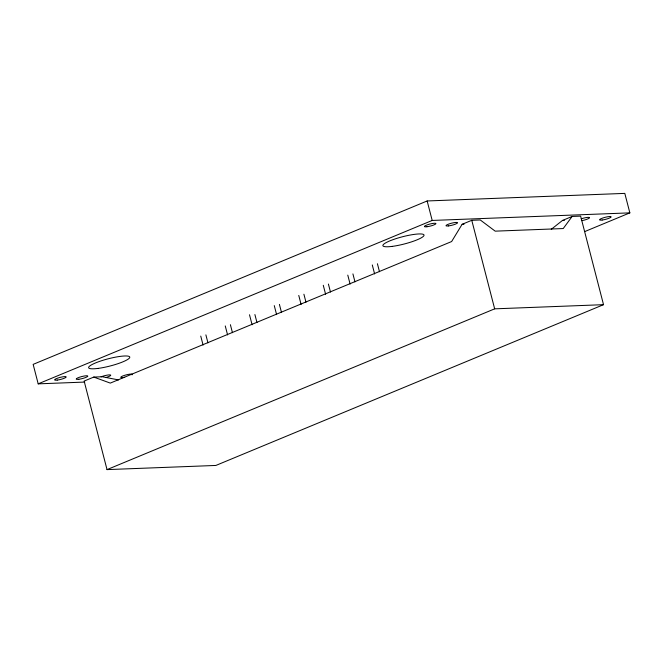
<?xml version="1.0" encoding="UTF-8"?>
<svg xmlns="http://www.w3.org/2000/svg" width="663" height="663" viewBox="0 0 663 663"><rect width="100%" height="100%" fill="white"/><g stroke="black" fill="none" stroke-linecap="round" stroke-linejoin="round"><path stroke-width="0.99" d="M572.119 216.453L563.227 228.553L495.186 231.155L480.277 219.975L471.766 220.307L462.119 224.301L451.627 241.547L110.298 383.106L93.781 377.073L84.135 381.076L107.025 469.611L215.889 465.443L603.529 304.673L580.631 216.13L572.119 216.453L562.473 220.456L551.276 229.307M584.899 231.511L629.85 212.864L624.811 193.389L427.154 200.964L33.15 364.377L38.189 383.852L84.756 382.07M38.189 383.852L432.193 220.447L629.85 212.864M107.025 469.611L494.664 308.842L603.529 304.673M462.119 224.301L464.009 224.235M562.473 220.456L564.362 220.381M93.781 377.073L102.284 376.75L118.528 379.932M471.766 220.307L494.664 308.842M427.154 200.964L432.193 220.447M377.421 263.733L379.485 271.714M372.283 264.951L374.612 273.943M352.915 273.894L354.978 281.883M347.785 275.12L350.105 284.104M328.409 284.054L330.481 292.043M323.279 285.281L325.599 294.264M303.903 294.215L305.974 302.204M298.773 295.441L301.093 304.433M279.405 304.383L281.468 312.372M274.267 305.602L276.595 314.594M254.899 314.544L256.962 322.533M249.503 314.768L252.089 324.754M230.392 324.704L232.456 332.693M225.254 325.931L227.583 334.923M205.886 334.873L207.95 342.862M200.756 336.091L203.077 345.083M101.116 376.833A5.975 1.044 -14.5 0 1 110.133 374.91A5.975 1.044 -14.5 0 1 106.088 377.462M132.327 374.479A5.975 1.044 -14.5 0 1 132.028 374.835M124.702 377.346A5.975 1.044 -14.5 0 1 122.721 376.004A5.975 1.044 -14.5 0 1 132.219 374.222M581.194 218.831A5.975 1.044 -14.5 0 1 589.54 217.638A5.975 1.044 -14.5 0 1 581.923 220.646M57.233 380.098A5.975 1.044 -14.5 0 0 66.209 377.015A5.975 1.044 -14.5 0 0 57.863 378.067A5.975 1.044 -14.5 0 0 57.233 380.098M78.831 379.269A5.975 1.044 -14.5 0 0 87.814 376.186A5.975 1.044 -14.5 0 0 79.461 377.239A5.975 1.044 -14.5 0 0 78.831 379.269M602.161 220.033A5.975 1.044 -14.5 0 0 611.145 216.95A5.975 1.044 -14.5 0 0 602.791 218.003A5.975 1.044 -14.5 0 0 602.161 220.033M448.578 225.917A5.975 1.044 -14.5 0 0 457.553 222.843A5.975 1.044 -14.5 0 0 449.207 223.895A5.975 1.044 -14.5 0 0 448.578 225.917M426.972 226.746A5.975 1.044 -14.5 0 0 435.947 223.671A5.975 1.044 -14.5 0 0 427.602 224.724A5.975 1.044 -14.5 0 0 426.972 226.746M97.817 368.437A21.233 3.721 -14.5 0 0 129.741 357.498A21.233 3.721 -14.5 0 0 100.055 361.236A21.233 3.721 -14.5 0 0 97.817 368.437M392.065 246.404A21.233 3.721 -14.5 0 0 423.997 235.456A21.233 3.721 -14.5 0 0 394.311 239.202A21.233 3.721 -14.5 0 0 392.065 246.404"/></g></svg>
